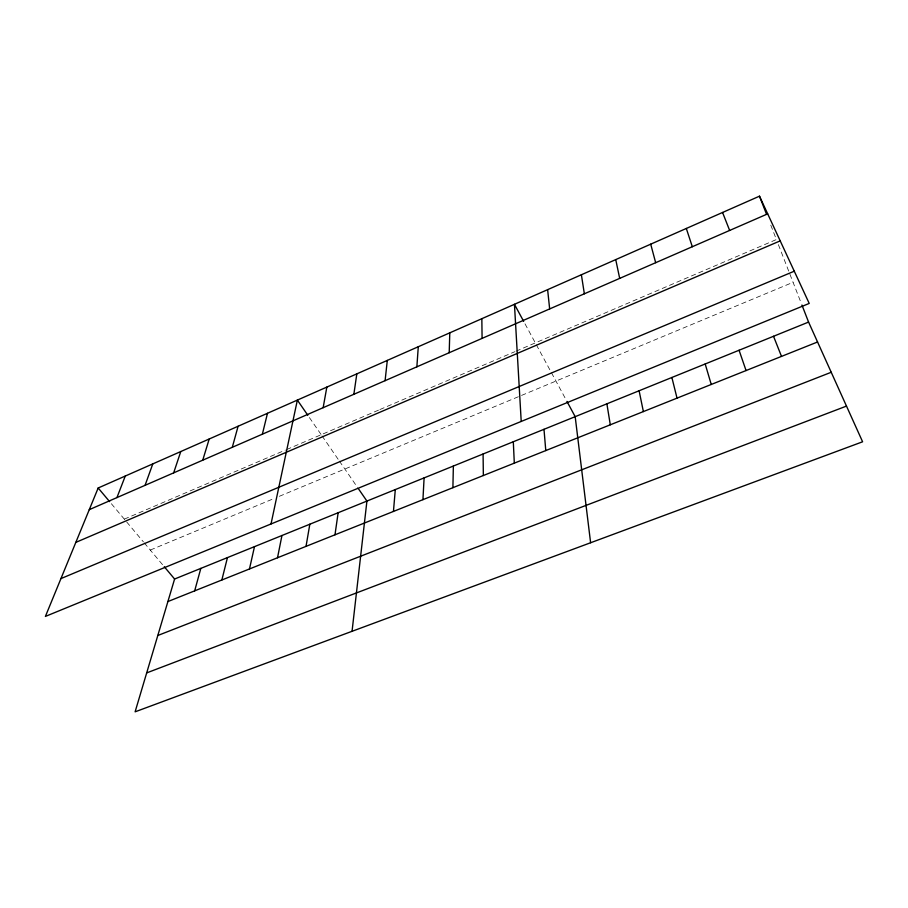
<?xml version="1.0" encoding="UTF-8"?>
<svg xmlns="http://www.w3.org/2000/svg" width="908" height="908" viewBox="0 0 908 908"><rect width="100%" height="100%" fill="white"/><g stroke="black" fill="none" stroke-linecap="round" stroke-linejoin="round"><path stroke-width="0.68" stroke-dasharray="4.54 3.41" d="M124.317 519.138L285.396 450.073M286.656 449.528L378.613 410.098M379.896 409.542L514.757 351.725M516.039 351.169L776.397 239.542L770.007 223.141M150.285 550.055L274.227 498.435M279.358 496.301L793.07 282.309M111.366 503.713L143.419 541.894M144.281 542.916L162.543 564.663M309.401 417.566L321.216 434.705M322.011 435.863L338.605 459.959M339.388 461.094L357.548 487.46M524.994 323.804L565.661 399.043M778.383 244.627L800.901 302.398"/><path stroke-width="1.36" d="M452.899 487.687L453.364 466.031M449.199 352.724L449.789 332.839M422.935 499.661L424.104 477.892M416.863 366.821L418.282 346.743M393.448 511.442L395.298 489.571M385.094 380.679L387.296 360.419M352.054 631.298L366.923 501.068L358.331 488.595M334.984 534.801L338.151 512.725M353.859 394.299L356.821 373.858M306.03 546.366L309.832 524.211M323.146 407.692L326.846 387.092M277.519 557.762L281.945 535.504M271.015 523.973L297.37 400.099L307.801 415.24M249.473 568.964L254.49 546.639M262.367 434.194L267.485 413.288M221.847 579.996L227.454 557.591M194.664 590.858L200.827 568.385M232.3 447.304L238.1 426.249M808.574 322.079L174.597 579.02L135.11 711.827L862.6 441.787L808.574 322.079L801.934 305.02M202.734 460.197L209.203 439.007M173.655 472.875L180.771 451.548M145.064 485.337L152.794 463.897M116.939 497.595L125.27 476.042M98.177 487.993L45.4 616.418L809.221 303.431L759.485 196.173L98.177 487.993L109.607 501.613M89.268 509.66L767.691 213.857M75.829 542.382L780.21 240.87M60.95 578.589L794.284 271.208M167.889 601.561L817.563 341.987M157.799 635.498L831.229 372.269M146.676 672.907L846.494 406.092M164.269 566.717L174.597 579.02M523.666 321.364L514.45 304.305L521.215 421.448M566.933 401.393L575.184 416.67L590.609 542.746M773.525 336.278L781.504 356.39M722.564 212.472L729.646 230.45M759.485 196.173L766.522 214.231M739.067 350.25L746.07 370.555M686.312 228.464L692.316 246.726M705.187 363.972L711.248 384.459M650.707 244.173L655.667 262.707M671.875 377.478L677.028 398.135M615.737 259.609L619.687 278.393M639.107 390.758L643.375 411.585M606.885 403.822L610.301 424.796M581.381 274.772L584.355 293.795M547.626 289.663L549.658 308.924M543.994 429.302L545.776 450.572M513.304 441.742L514.314 463.148M481.842 318.697L482.091 338.389M483.09 453.989L483.351 475.52"/></g></svg>
